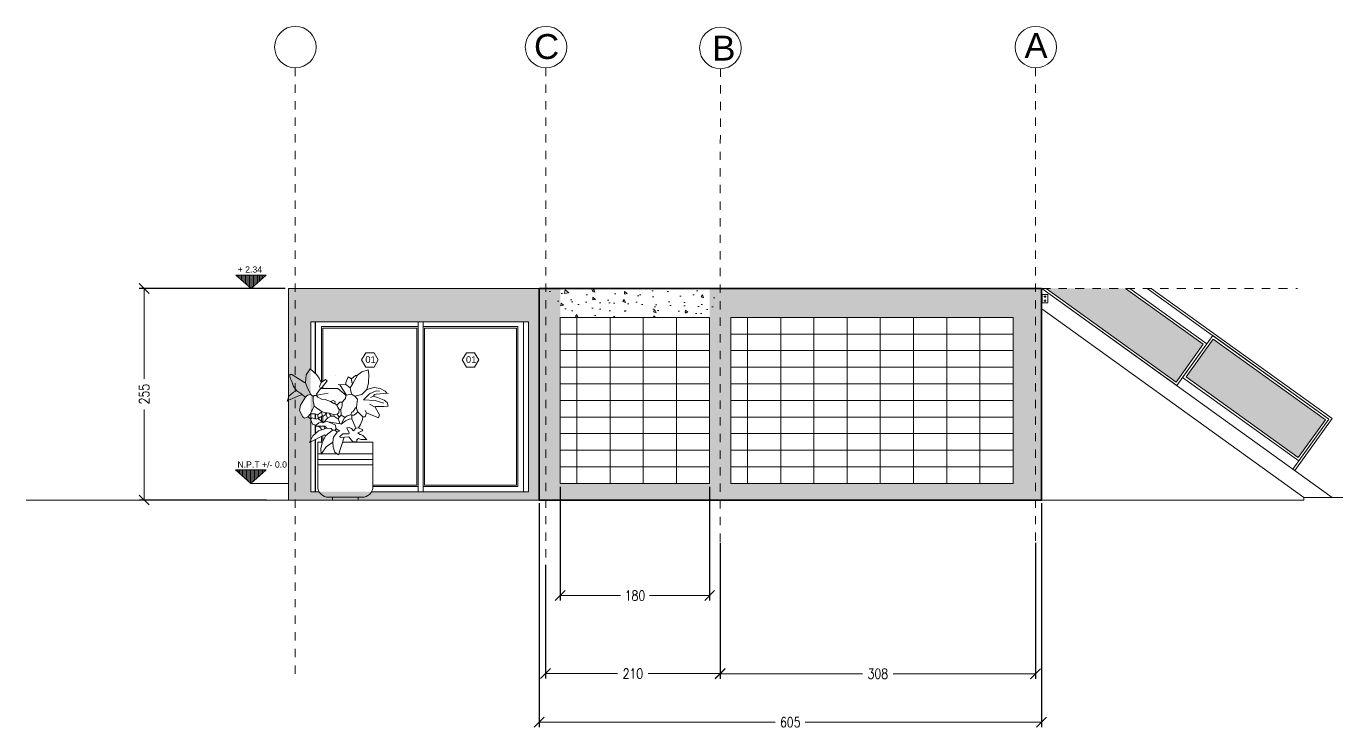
# Model space of a CAD drawing. Header units: inches. Extents: x 15 to 6535, y 214 to 4594.
# Drawn here: x 139.37 to 155.22, y 235.33 to 243.81 of the extents above; entities that cross this region are included whole.
import ezdxf

# ---------------------------------------------------------------- set-up
doc = ezdxf.new("R2010")
doc.units = ezdxf.units.IN
doc.header["$MEASUREMENT"] = 0
for name, pattern in [('ACAD_ISO10W100', [18, 12, -3, 0, -3]), ('CENTER', [2, 1.25, -0.25, 0.25, -0.25]), ('HIDDEN', [0.375, 0.25, -0.125])]:
    doc.linetypes.add(name, pattern=pattern)
for name, color, linetype, lineweight in [('$0$A-GLAZ-FULL', 4, 'Continuous', 18), ('$1$A-GLAZ-FULL', 4, 'Continuous', 25), ('A-ANNO-SYMB', 3, 'Continuous', 18), ('A-ANNO-TEXT', 3, 'Continuous', 18), ('A-ELEV-MBE1', 7, 'Continuous', 13), ('A-ELEV-PATT', 8, 'Continuous', 13), ('A-FURN', 8, 'Continuous', 18), ('A-SECT-PATT', 8, 'Continuous', 18), ('A-WALL-FULL', 7, 'Continuous', 35), ('linee di sezione', 3, 'Continuous', 13), ('PROIEZIONI', 145, 'Continuous', 13), ('SIMBOLI FINESTRE', 3, 'Continuous', 13), ('VEGETAZIONE', 94, 'Continuous', 13)]:
    doc.layers.add(name, color=color, linetype=linetype, lineweight=lineweight)
doc.styles.add('ARIAL', font='Arial.ttf')
doc.styles.add('E-ARIAL', font='Arial.ttf')
doc.styles.add('E-ROMANS', font='romans.shx', dxfattribs={"width": 0.8})
doc.dimstyles.new('E-0100_TICK_12', dxfattribs={"dimscale": 0.001, "dimtxt": 120, "dimasz": 120, "dimexe": 60, "dimexo": 40, "dimgap": 60, "dimtad": 0, "dimzin": 0, "dimdsep": 46, "dimtxsty": 'E-ROMANS', "dimblk": 'OBLIQUE', "dimcen": 60, "dimclrd": 256, "dimclre": 256, "dimclrt": 256, "dimadec": 0, "dimazin": 0, "dimtfac": 1, "dimtmove": 1, "dimatfit": 3, "dimldrblk": 'OPEN90', "dimfxl": 1, "dimtfill": 1, "dimtolj": 1, "dimtzin": 0, "dimlwd": -1, "dimarcsym": 0})

# ---------------------------------------------------------------- blocks, each defined once
blk = doc.blocks.new('_Oblique')
at = {"color": 0, "linetype": 'ByBlock', "lineweight": -2}
blk.add_line((-0.5, -0.5), (0.5, 0.5), dxfattribs=at)
blk = doc.blocks.new('*D66')
at = {"layer": 'linee di sezione', "lineweight": -2, "transparency": 16777216}
for p, q in [((145.798, 238.259), (145.798, 236.887)), ((147.598, 238.259), (147.598, 236.887))]:
    blk.add_line(p, q, dxfattribs=at)
at = {"layer": 'linee di sezione', "transparency": 16777216}
for p, q in [((145.798, 236.947), (146.522, 236.947)), ((147.598, 236.947), (146.875, 236.947))]:
    blk.add_line(p, q, dxfattribs=at)
at = {"layer": 'linee di sezione', "transparency": 16777216, "xscale": 0.12, "yscale": 0.12, "zscale": 0.12, "rotation": 180}
blk.add_blockref('_Oblique', (145.798, 236.947), dxfattribs=at)
at = {"layer": 'linee di sezione', "transparency": 16777216, "xscale": 0.12, "yscale": 0.12, "zscale": 0.12}
blk.add_blockref('_Oblique', (147.598, 236.947), dxfattribs=at)
at = {"layer": 'linee di sezione', "lineweight": 13, "transparency": 16777216, "insert": (146.698, 236.947), "char_height": 0.12, "attachment_point": 5, "style": 'E-ROMANS', "bg_fill": 3, "box_fill_scale": 1.25, "bg_fill_color": 256, "bg_fill_true_color": 13158600, "bg_fill_transparency": 0}
blk.add_mtext('\\A1;180', dxfattribs=at)
blk = doc.blocks.new('_Open90')
at = {"color": 0, "linetype": 'ByBlock', "lineweight": -2}
for p, q in [((0, 0), (-1, 0)), ((-0.5, 0.5), (0, 0)), ((0, 0), (-0.5, -0.5))]:
    blk.add_line(p, q, dxfattribs=at)
blk = doc.blocks.new('*D69')
at = {"layer": 'linee di sezione', "lineweight": -2, "transparency": 16777216}
for p, q in [((145.544, 238.059), (145.544, 235.362)), ((151.594, 238.059), (151.594, 235.362))]:
    blk.add_line(p, q, dxfattribs=at)
at = {"layer": 'linee di sezione', "transparency": 16777216}
for p, q in [((145.544, 235.422), (148.388, 235.422)), ((151.594, 235.422), (148.75, 235.422))]:
    blk.add_line(p, q, dxfattribs=at)
at = {"layer": 'linee di sezione', "transparency": 16777216, "xscale": 0.12, "yscale": 0.12, "zscale": 0.12, "rotation": 180}
blk.add_blockref('_Oblique', (145.544, 235.422), dxfattribs=at)
at = {"layer": 'linee di sezione', "transparency": 16777216, "xscale": 0.12, "yscale": 0.12, "zscale": 0.12}
blk.add_blockref('_Oblique', (151.594, 235.422), dxfattribs=at)
at = {"layer": 'linee di sezione', "lineweight": 13, "transparency": 16777216, "insert": (148.569, 235.422), "char_height": 0.12, "attachment_point": 5, "style": 'E-ROMANS', "bg_fill": 3, "box_fill_scale": 1.25, "bg_fill_color": 256, "bg_fill_true_color": 13158600, "bg_fill_transparency": 0}
blk.add_mtext('\\A1;605', dxfattribs=at)
blk = doc.blocks.new('*D70')
at = {"layer": 'linee di sezione', "lineweight": -2, "transparency": 16777216}
for p, q in [((147.723, 237.584), (147.723, 235.947)), ((145.622, 237.319), (145.622, 235.947))]:
    blk.add_line(p, q, dxfattribs=at)
at = {"layer": 'linee di sezione', "transparency": 16777216}
for p, q in [((145.622, 236.007), (146.489, 236.007)), ((147.723, 236.007), (146.856, 236.007))]:
    blk.add_line(p, q, dxfattribs=at)
at = {"layer": 'linee di sezione', "transparency": 16777216, "xscale": 0.12, "yscale": 0.12, "zscale": 0.12, "rotation": 180}
blk.add_blockref('_Oblique', (145.622, 236.007), dxfattribs=at)
at = {"layer": 'linee di sezione', "transparency": 16777216, "xscale": 0.12, "yscale": 0.12, "zscale": 0.12}
blk.add_blockref('_Oblique', (147.723, 236.007), dxfattribs=at)
at = {"layer": 'linee di sezione', "lineweight": 13, "transparency": 16777216, "insert": (146.673, 236.007), "char_height": 0.12, "attachment_point": 5, "style": 'E-ROMANS', "bg_fill": 3, "box_fill_scale": 1.25, "bg_fill_color": 256, "bg_fill_true_color": 13158600, "bg_fill_transparency": 0}
blk.add_mtext('\\A1;210', dxfattribs=at)
blk = doc.blocks.new('*D72')
at = {"layer": 'linee di sezione', "lineweight": -2, "transparency": 16777216}
for p, q in [((151.523, 237.583), (151.523, 235.946)), ((147.724, 237.318), (147.724, 235.946))]:
    blk.add_line(p, q, dxfattribs=at)
at = {"layer": 'linee di sezione', "transparency": 16777216}
for p, q in [((147.724, 236.006), (149.44, 236.006)), ((151.523, 236.006), (149.807, 236.006))]:
    blk.add_line(p, q, dxfattribs=at)
at = {"layer": 'linee di sezione', "transparency": 16777216, "xscale": 0.12, "yscale": 0.12, "zscale": 0.12, "rotation": 180}
blk.add_blockref('_Oblique', (147.724, 236.006), dxfattribs=at)
at = {"layer": 'linee di sezione', "transparency": 16777216, "xscale": 0.12, "yscale": 0.12, "zscale": 0.12}
blk.add_blockref('_Oblique', (151.523, 236.006), dxfattribs=at)
at = {"layer": 'linee di sezione', "lineweight": 13, "transparency": 16777216, "insert": (149.624, 236.006), "char_height": 0.12, "attachment_point": 5, "style": 'E-ROMANS', "bg_fill": 3, "box_fill_scale": 1.25, "bg_fill_color": 256, "bg_fill_true_color": 13158600, "bg_fill_transparency": 0}
blk.add_mtext('\\A1;308', dxfattribs=at)
blk = doc.blocks.new('*D83')
at = {"layer": 'linee di sezione', "lineweight": -2, "transparency": 16777216}
for p, q in [((142.484, 240.649), (140.726, 240.649)), ((142.26, 238.099), (140.726, 238.099))]:
    blk.add_line(p, q, dxfattribs=at)
at = {"layer": 'linee di sezione', "transparency": 16777216}
for p, q in [((140.786, 240.649), (140.786, 239.557)), ((140.786, 238.099), (140.786, 239.191))]:
    blk.add_line(p, q, dxfattribs=at)
at = {"layer": 'linee di sezione', "transparency": 16777216, "xscale": 0.12, "yscale": 0.12, "zscale": 0.12}
for p, rotation in [((140.786, 240.649), 90), ((140.786, 238.099), 270)]:
    blk.add_blockref('_Oblique', p, dxfattribs=dict(at, rotation=rotation))
at = {"layer": 'linee di sezione', "lineweight": 13, "transparency": 16777216, "insert": (140.786, 239.374), "char_height": 0.12, "attachment_point": 5, "rotation": 90, "style": 'E-ROMANS', "bg_fill": 3, "box_fill_scale": 1.25, "bg_fill_color": 256, "bg_fill_true_color": 13158600, "bg_fill_transparency": 0}
blk.add_mtext('\\A1;255', dxfattribs=at)

msp = doc.modelspace()

# ---------------------------------------------------------------- hatches: boundary and pattern name
at = {"layer": 'A-ELEV-PATT'}
h = msp.add_hatch(dxfattribs=at)
h.set_pattern_fill('AR-CONC', color=256, scale=0.002, angle=360, style=0)
h.set_pattern_definition([(50, (127.18785, 186.328), (0.3643693, -0.0318782), [0.0381, -0.4191]), (355, (127.18785, 186.328), (-0.0704857, 0.3821133), [0.03048, -0.33528]), (100.451, (127.21822, 186.32535), (0.293885, 0.3502334), [0.03238, -0.35618]), (46.1842, (127.18785, 186.4296), (0.542158, -0.0840847), [0.05715, -0.62865]), (96.6356, (127.23303, 186.4226), (0.4748085, 0.494851), [0.04857, -0.53427]), (351.184, (127.18785, 186.4296), (0.474809, 0.49485), [0.04572, -0.50292]), (21, (127.23865, 186.4042), (0.3032298, -0.204531), [0.0381, -0.4191]), (326, (127.23865, 186.4042), (0.123604, 0.368376), [0.03048, -0.33528]), (71.4514, (127.26392, 186.38716), (0.426833, 0.1638457), [0.03238, -0.35618]), (37.5, (127.18785, 186.32801), (0.0061772, 0.16911008), [0, -0.331216, 0, -0.34036, 0, -0.33655]), (7.5, (127.18785, 186.32801), (0.1336393, 0.20036115), [0, -0.194056, 0, -0.323596, 0, -0.12827]), (327.5, (127.07457, 186.32801), (0.2711812, -0.0114575), [0, -0.127, 0, -0.39624, 0, -0.52578]), (317.5, (127.02377, 186.328), (0.2962584, 0.050853), [0, -0.1651, 0, -0.263144, 0, -0.37338])])
h.paths.add_polyline_path([(145.415, 238.199), (142.792, 238.199), (142.792, 240.246), (145.415, 240.246)], flags=16)
h.paths.add_polyline_path([(147.854, 238.299), (147.854, 240.299), (151.254, 240.299), (151.254, 238.299)], flags=16)
h.paths.add_polyline_path([(142.814, 239.188), (142.801, 239.169), (142.789, 239.139), (142.759, 239.103), (142.716, 239.084), (142.698, 239.103), (142.656, 239.176), (142.668, 239.242), (142.729, 239.34), (142.754, 239.362), (142.795, 239.37), (142.82, 239.346), (142.82, 239.285), (142.832, 239.242), (142.832, 239.23)], flags=16)
h.paths.add_polyline_path([(147.598, 240.649), (147.598, 238.299), (145.798, 238.299), (145.798, 240.649), (148.573, 240.649), (142.524, 240.649), (142.524, 239.169), (142.524, 238.099), (151.594, 238.099), (151.594, 240.649), (150.873, 240.649)])
h = msp.add_hatch(dxfattribs=at)
h.set_pattern_fill('AR-CONC', color=256, scale=0.002, angle=270, style=0)
h.set_pattern_definition([(320, (93.81335, 264.93536), (-0.0318782, -0.3643693), [0.0381, -0.4191]), (265, (93.81335, 264.93536), (0.3821133, 0.0704857), [0.03048, -0.33528]), (10.451, (93.8107, 264.905), (0.3502334, -0.293885), [0.03238, -0.35618]), (316.1842, (93.91495, 264.93536), (-0.0840847, -0.542158), [0.05715, -0.62865]), (6.6356, (93.90794, 264.8902), (0.494851, -0.4748085), [0.04857, -0.53427]), (261.184, (93.91495, 264.93536), (0.49485, -0.474809), [0.04572, -0.50292]), (291, (93.88955, 264.88456), (-0.204531, -0.3032298), [0.0381, -0.4191]), (236, (93.88955, 264.88456), (0.368376, -0.123604), [0.03048, -0.33528]), (341.4514, (93.8725, 264.8593), (0.1638457, -0.426833), [0.03238, -0.35618]), (307.5, (93.81335, 264.93536), (0.16911008, -0.0061772), [0, -0.331216, 0, -0.34036, 0, -0.33655]), (277.5, (93.81335, 264.93536), (0.20036115, -0.1336393), [0, -0.194056, 0, -0.323596, 0, -0.12827]), (237.5, (93.81335, 265.04865), (-0.0114575, -0.2711812), [0, -0.127, 0, -0.39624, 0, -0.52578]), (227.5, (93.81335, 265.09945), (0.050853, -0.2962584), [0, -0.1651, 0, -0.263144, 0, -0.37338])])
h.paths.add_polyline_path([(145.623, 240.649), (145.798, 240.299), (147.598, 240.299), (147.723, 240.616), (147.723, 240.649)])
at = {"layer": 'A-FURN'}
h = msp.add_hatch(dxfattribs=at)
h.set_pattern_fill('DOTS', color=256, scale=0.4, angle=362.9169, style=0)
h.set_pattern_definition([(2.916943, (82.24822, 259.872055), (0.011211598, 0.025603712), [0, -0.025])])
h.paths.add_polyline_path([(153.337, 239.583), (154.687, 238.611), (155.015, 239.066), (153.664, 240.038)])
h.paths.add_polyline_path([(151.65, 240.649), (152.608, 240.649), (153.545, 239.975), (153.218, 239.52)])
at = {"layer": 'A-SECT-PATT'}
h = msp.add_hatch(dxfattribs=at)
h.set_pattern_fill('ANSI31', color=256, scale=0.005, angle=225, style=0)
h.set_pattern_definition([(270, (297.247894, 108.982838), (0.015875, -3e-17), [])])
h.paths.add_polyline_path([(141.889, 240.81), (142.073, 240.648), (142.257, 240.81)])
h = msp.add_hatch(dxfattribs=at)
h.set_pattern_fill('ANSI31', color=256, scale=0.005, angle=225, style=0)
h.set_pattern_definition([(270, (297.245055, 106.633507), (0.015875, -3e-17), [])])
h.paths.add_polyline_path([(141.886, 238.461), (142.07, 238.299), (142.254, 238.461)])

# ---------------------------------------------------------------- linework, layer by layer
at = {"layer": '$0$A-GLAZ-FULL', "color": 0}
for p, q in [((142.922, 240.188), (142.922, 239.519)), ((144.072, 240.168), (142.939, 240.168)), ((142.939, 240.168), (142.939, 239.53)), ((144.072, 238.277), (144.072, 240.168)), ((145.271, 240.168), (144.163, 240.168)), ((144.163, 238.277), (144.163, 240.168)), ((145.271, 240.168), (145.271, 238.277)), ((145.271, 238.277), (145.271, 240.168)), ((145.287, 238.26), (145.287, 240.188)), ((142.939, 239.47), (142.939, 239.443)), ((142.922, 239.168), (142.922, 239.157)), ((142.922, 239.107), (142.922, 239.047)), ((142.939, 239.111), (142.939, 239.032)), ((142.922, 238.952), (142.922, 238.944)), ((142.922, 238.868), (142.922, 238.796)), ((142.939, 238.876), (142.939, 238.809)), ((143.541, 238.263), (144.088, 238.26)), ((144.147, 238.26), (145.287, 238.26))]:
    msp.add_line(p, q, dxfattribs=at)
at = {"layer": '$0$A-GLAZ-FULL', "color": 0, "linetype": 'HIDDEN', "ltscale": 100}
for p, q in [((144.088, 240.188), (142.922, 240.188)), ((145.287, 240.188), (144.147, 240.188)), ((144.072, 238.277), (143.541, 238.277)), ((145.271, 238.277), (144.163, 238.277))]:
    msp.add_line(p, q, dxfattribs=at)
at = {"layer": '$1$A-GLAZ-FULL', "color": 7}
for p, q in [((142.851, 239.619), (142.851, 240.246)), ((142.851, 239.074), (142.851, 239.136)), ((142.851, 238.998), (142.851, 239)), ((142.851, 238.902), (142.851, 238.99)), ((142.851, 238.199), (142.851, 238.831))]:
    msp.add_line(p, q, dxfattribs=at)
at = {"layer": 'A-ANNO-SYMB', "ltscale": 0.003}
msp.add_line((147.598, 237.999), (147.598, 237.774), dxfattribs=at)
at = {"layer": 'A-ANNO-SYMB', "linetype": 'CENTER', "ltscale": 0.04}
for points in [[(142.603, 243.306), (142.603, 235.947)], [(145.623, 243.306), (145.623, 235.947)], [(147.727, 243.296), (147.723, 235.947)], [(151.523, 243.306), (151.523, 235.947)]]:
    msp.add_lwpolyline(points, dxfattribs=at)
at = {"layer": 'A-ANNO-SYMB'}
for points in [[(142.073, 240.648), (141.889, 240.81), (142.257, 240.81)], [(142.07, 238.299), (141.886, 238.461), (142.254, 238.461)]]:
    msp.add_lwpolyline(points, close=True, dxfattribs=at)
msp.add_lwpolyline([(142.524, 238.299), (142.524, 238.299), (142.07, 238.299), (142.07, 238.299)], dxfattribs=at)
for centre in [(142.607, 243.556), (145.627, 243.556), (147.727, 243.546), (151.527, 243.556)]:
    msp.add_circle(centre, 0.25, dxfattribs=at)
at = {"layer": 'A-ELEV-MBE1', "color": 7}
for p, q in [((144.088, 240.246), (142.792, 240.246)), ((142.792, 240.246), (142.792, 239.673)), ((144.088, 238.199), (144.088, 240.246)), ((144.147, 238.199), (144.147, 240.246)), ((145.415, 240.246), (144.147, 240.246)), ((145.357, 238.199), (145.357, 240.246)), ((145.415, 240.246), (145.415, 238.199)), ((142.792, 239.139), (142.792, 239.08)), ((142.792, 239.071), (142.792, 238.199))]:
    msp.add_line(p, q, dxfattribs=at)
at = {"layer": 'A-ELEV-MBE1'}
for p, q in [((144.088, 240.246), (144.147, 240.246)), ((149.254, 240.299), (148.454, 240.299, 0)), ((142.524, 239.301), (142.524, 238.099)), ((147.849, 238.299), (151.254, 238.299)), ((142.524, 238.099), (139.366, 238.099)), ((154.756, 238.099), (151.594, 238.099)), ((154.756, 238.129), (155.224, 238.129)), ((154.756, 238.129), (154.756, 238.099))]:
    msp.add_line(p, q, dxfattribs=at)
at = {"layer": 'A-ELEV-MBE1', "color": 7, "true_color": 0xffffff}
for p, q in [((149.254, 240.299), (149.254, 239.17)), ((142.792, 238.199), (142.894, 238.199)), ((143.525, 238.199), (145.415, 238.199))]:
    msp.add_line(p, q, dxfattribs=at)
at = {"layer": 'A-ELEV-MBE1'}
for points in [[(145.798, 240.299), (145.998, 240.299), (145.998, 240.099), (145.798, 240.099)], [(145.998, 240.299), (146.398, 240.299), (146.398, 240.099), (145.998, 240.099)], [(146.398, 240.299), (146.798, 240.299), (146.798, 240.099), (146.398, 240.099)], [(146.798, 240.299), (147.198, 240.299), (147.198, 240.099), (146.798, 240.099)], [(147.198, 240.299), (147.598, 240.299), (147.598, 240.099), (147.198, 240.099)], [(147.854, 240.299), (148.054, 240.299), (148.054, 240.099), (147.854, 240.099)], [(148.054, 240.299), (148.454, 240.299), (148.454, 240.099), (148.054, 240.099)], [(148.454, 240.299), (148.854, 240.299), (148.854, 240.099), (148.454, 240.099)], [(148.854, 240.299), (149.254, 240.299), (149.254, 240.099), (148.854, 240.099)], [(149.254, 240.299), (149.654, 240.299), (149.654, 240.099), (149.254, 240.099)], [(149.654, 240.299), (150.054, 240.299), (150.054, 240.099), (149.654, 240.099)], [(150.054, 240.299), (150.454, 240.299), (150.454, 240.099), (150.054, 240.099)], [(150.454, 240.299), (150.854, 240.299), (150.854, 240.099), (150.454, 240.099)], [(150.854, 240.299), (151.254, 240.299), (151.254, 240.099), (150.854, 240.099)], [(145.798, 240.099), (145.998, 240.099), (145.998, 239.899), (145.798, 239.899)], [(145.998, 240.099), (146.398, 240.099), (146.398, 239.899), (145.998, 239.899)], [(146.398, 240.099), (146.798, 240.099), (146.798, 239.899), (146.398, 239.899)], [(146.798, 240.099), (147.198, 240.099), (147.198, 239.899), (146.798, 239.899)], [(147.198, 240.099), (147.598, 240.099), (147.598, 239.899), (147.198, 239.899)], [(147.854, 240.099), (148.054, 240.099), (148.054, 239.899), (147.854, 239.899)], [(148.054, 240.099), (148.454, 240.099), (148.454, 239.899), (148.054, 239.899)], [(148.454, 240.099), (148.854, 240.099), (148.854, 239.899), (148.454, 239.899)], [(148.854, 240.099), (149.254, 240.099), (149.254, 239.899), (148.854, 239.899)], [(149.254, 240.099), (149.654, 240.099), (149.654, 239.899), (149.254, 239.899)], [(149.654, 240.099), (150.054, 240.099), (150.054, 239.899), (149.654, 239.899)], [(150.054, 240.099), (150.454, 240.099), (150.454, 239.899), (150.054, 239.899)], [(150.454, 240.099), (150.854, 240.099), (150.854, 239.899), (150.454, 239.899)], [(150.854, 240.099), (151.254, 240.099), (151.254, 239.899), (150.854, 239.899)], [(145.798, 239.899), (145.998, 239.899), (145.998, 239.699), (145.798, 239.699)], [(145.998, 239.899), (146.398, 239.899), (146.398, 239.699), (145.998, 239.699)], [(146.398, 239.899), (146.798, 239.899), (146.798, 239.699), (146.398, 239.699)], [(146.798, 239.899), (147.198, 239.899), (147.198, 239.699), (146.798, 239.699)], [(147.198, 239.899), (147.598, 239.899), (147.598, 239.699), (147.198, 239.699)], [(147.854, 239.899), (148.054, 239.899), (148.054, 239.699), (147.854, 239.699)], [(148.054, 239.899), (148.454, 239.899), (148.454, 239.699), (148.054, 239.699)], [(148.454, 239.899), (148.854, 239.899), (148.854, 239.699), (148.454, 239.699)], [(148.854, 239.899), (149.254, 239.899), (149.254, 239.699), (148.854, 239.699)], [(149.254, 239.899), (149.654, 239.899), (149.654, 239.699), (149.254, 239.699)], [(149.654, 239.899), (150.054, 239.899), (150.054, 239.699), (149.654, 239.699)], [(150.054, 239.899), (150.454, 239.899), (150.454, 239.699), (150.054, 239.699)], [(150.454, 239.899), (150.854, 239.899), (150.854, 239.699), (150.454, 239.699)], [(150.854, 239.899), (151.254, 239.899), (151.254, 239.699), (150.854, 239.699)], [(145.798, 239.699), (145.998, 239.699), (145.998, 239.499), (145.798, 239.499)], [(145.998, 239.699), (146.398, 239.699), (146.398, 239.499), (145.998, 239.499)], [(146.398, 239.699), (146.798, 239.699), (146.798, 239.499), (146.398, 239.499)], [(146.798, 239.699), (147.198, 239.699), (147.198, 239.499), (146.798, 239.499)], [(147.198, 239.699), (147.598, 239.699), (147.598, 239.499), (147.198, 239.499)], [(147.854, 239.699), (148.054, 239.699), (148.054, 239.499), (147.854, 239.499)], [(148.054, 239.699), (148.454, 239.699), (148.454, 239.499), (148.054, 239.499)], [(148.454, 239.699), (148.854, 239.699), (148.854, 239.499), (148.454, 239.499)], [(148.854, 239.699), (149.254, 239.699), (149.254, 239.499), (148.854, 239.499)], [(149.254, 239.699), (149.654, 239.699), (149.654, 239.499), (149.254, 239.499)], [(149.654, 239.699), (150.054, 239.699), (150.054, 239.499), (149.654, 239.499)], [(150.054, 239.699), (150.454, 239.699), (150.454, 239.499), (150.054, 239.499)], [(150.454, 239.699), (150.854, 239.699), (150.854, 239.499), (150.454, 239.499)], [(150.854, 239.699), (151.254, 239.699), (151.254, 239.499), (150.854, 239.499)], [(145.798, 239.499), (145.998, 239.499), (145.998, 239.299), (145.798, 239.299)], [(145.998, 239.499), (146.398, 239.499), (146.398, 239.299), (145.998, 239.299)], [(146.398, 239.499), (146.798, 239.499), (146.798, 239.299), (146.398, 239.299)], [(146.798, 239.499), (147.198, 239.499), (147.198, 239.299), (146.798, 239.299)], [(147.198, 239.499), (147.598, 239.499), (147.598, 239.299), (147.198, 239.299)], [(147.854, 239.499), (148.054, 239.499), (148.054, 239.299), (147.854, 239.299)], [(148.054, 239.499), (148.454, 239.499), (148.454, 239.299), (148.054, 239.299)], [(148.454, 239.499), (148.854, 239.499), (148.854, 239.299), (148.454, 239.299)], [(148.854, 239.499), (149.254, 239.499), (149.254, 239.299), (148.854, 239.299)], [(149.254, 239.499), (149.654, 239.499), (149.654, 239.299), (149.254, 239.299)], [(149.654, 239.499), (150.054, 239.499), (150.054, 239.299), (149.654, 239.299)], [(150.054, 239.499), (150.454, 239.499), (150.454, 239.299), (150.054, 239.299)], [(150.454, 239.499), (150.854, 239.499), (150.854, 239.299), (150.454, 239.299)], [(150.854, 239.499), (151.254, 239.499), (151.254, 239.299), (150.854, 239.299)], [(145.798, 239.299), (145.998, 239.299), (145.998, 239.099), (145.798, 239.099)], [(145.998, 239.299), (146.398, 239.299), (146.398, 239.099), (145.998, 239.099)], [(146.398, 239.299), (146.798, 239.299), (146.798, 239.099), (146.398, 239.099)], [(146.798, 239.299), (147.198, 239.299), (147.198, 239.099), (146.798, 239.099)], [(147.198, 239.299), (147.598, 239.299), (147.598, 239.099), (147.198, 239.099)], [(147.854, 239.299), (148.054, 239.299), (148.054, 239.099), (147.854, 239.099)], [(148.054, 239.299), (148.454, 239.299), (148.454, 239.099), (148.054, 239.099)], [(148.454, 239.299), (148.854, 239.299), (148.854, 239.099), (148.454, 239.099)], [(148.854, 239.299), (149.254, 239.299), (149.254, 239.099), (148.854, 239.099)], [(149.254, 239.299), (149.654, 239.299), (149.654, 239.099), (149.254, 239.099)], [(149.654, 239.299), (150.054, 239.299), (150.054, 239.099), (149.654, 239.099)], [(150.054, 239.299), (150.454, 239.299), (150.454, 239.099), (150.054, 239.099)], [(150.454, 239.299), (150.854, 239.299), (150.854, 239.099), (150.454, 239.099)], [(150.854, 239.299), (151.254, 239.299), (151.254, 239.099), (150.854, 239.099)], [(145.798, 239.099), (145.998, 239.099), (145.998, 238.899), (145.798, 238.899)], [(145.998, 239.099), (146.398, 239.099), (146.398, 238.899), (145.998, 238.899)], [(146.398, 239.099), (146.798, 239.099), (146.798, 238.899), (146.398, 238.899)], [(146.798, 239.099), (147.198, 239.099), (147.198, 238.899), (146.798, 238.899)], [(147.198, 239.099), (147.598, 239.099), (147.598, 238.899), (147.198, 238.899)], [(147.854, 239.099), (148.054, 239.099), (148.054, 238.899), (147.854, 238.899)], [(148.054, 239.099), (148.454, 239.099), (148.454, 238.899), (148.054, 238.899)], [(148.454, 239.099), (148.854, 239.099), (148.854, 238.899), (148.454, 238.899)], [(148.854, 239.099), (149.254, 239.099), (149.254, 238.899), (148.854, 238.899)], [(149.254, 239.099), (149.654, 239.099), (149.654, 238.899), (149.254, 238.899)], [(149.654, 239.099), (150.054, 239.099), (150.054, 238.899), (149.654, 238.899)], [(150.054, 239.099), (150.454, 239.099), (150.454, 238.899), (150.054, 238.899)], [(150.454, 239.099), (150.854, 239.099), (150.854, 238.899), (150.454, 238.899)], [(150.854, 239.099), (151.254, 239.099), (151.254, 238.899), (150.854, 238.899)], [(145.798, 238.899), (145.998, 238.899), (145.998, 238.699), (145.798, 238.699)], [(145.998, 238.899), (146.398, 238.899), (146.398, 238.699), (145.998, 238.699)], [(146.398, 238.899), (146.798, 238.899), (146.798, 238.699), (146.398, 238.699)], [(146.798, 238.899), (147.198, 238.899), (147.198, 238.699), (146.798, 238.699)], [(147.198, 238.899), (147.598, 238.899), (147.598, 238.699), (147.198, 238.699)], [(147.854, 238.899), (148.054, 238.899), (148.054, 238.699), (147.854, 238.699)], [(148.054, 238.899), (148.454, 238.899), (148.454, 238.699), (148.054, 238.699)], [(148.454, 238.899), (148.854, 238.899), (148.854, 238.699), (148.454, 238.699)], [(148.854, 238.899), (149.254, 238.899), (149.254, 238.699), (148.854, 238.699)], [(149.254, 238.899), (149.654, 238.899), (149.654, 238.699), (149.254, 238.699)], [(149.654, 238.899), (150.054, 238.899), (150.054, 238.699), (149.654, 238.699)], [(150.054, 238.899), (150.454, 238.899), (150.454, 238.699), (150.054, 238.699)], [(150.454, 238.899), (150.854, 238.899), (150.854, 238.699), (150.454, 238.699)], [(150.854, 238.899), (151.254, 238.899), (151.254, 238.699), (150.854, 238.699)], [(145.798, 238.699), (145.998, 238.699), (145.998, 238.499), (145.798, 238.499)], [(145.998, 238.699), (146.398, 238.699), (146.398, 238.499), (145.998, 238.499)], [(146.398, 238.699), (146.798, 238.699), (146.798, 238.499), (146.398, 238.499)], [(146.798, 238.699), (147.198, 238.699), (147.198, 238.499), (146.798, 238.499)], [(147.198, 238.699), (147.598, 238.699), (147.598, 238.499), (147.198, 238.499)], [(147.854, 238.699), (148.054, 238.699), (148.054, 238.499), (147.854, 238.499)], [(148.054, 238.699), (148.454, 238.699), (148.454, 238.499), (148.054, 238.499)], [(148.454, 238.699), (148.854, 238.699), (148.854, 238.499), (148.454, 238.499)], [(148.854, 238.699), (149.254, 238.699), (149.254, 238.499), (148.854, 238.499)], [(149.254, 238.699), (149.654, 238.699), (149.654, 238.499), (149.254, 238.499)], [(149.654, 238.699), (150.054, 238.699), (150.054, 238.499), (149.654, 238.499)], [(150.054, 238.699), (150.454, 238.699), (150.454, 238.499), (150.054, 238.499)], [(150.454, 238.699), (150.854, 238.699), (150.854, 238.499), (150.454, 238.499)], [(150.854, 238.699), (151.254, 238.699), (151.254, 238.499), (150.854, 238.499)], [(145.798, 238.499), (145.998, 238.499), (145.998, 238.299), (145.798, 238.299)], [(145.998, 238.499), (146.398, 238.499), (146.398, 238.299), (145.998, 238.299)], [(146.398, 238.499), (146.798, 238.499), (146.798, 238.299), (146.398, 238.299)], [(146.798, 238.499), (147.198, 238.499), (147.198, 238.299), (146.798, 238.299)], [(147.198, 238.499), (147.598, 238.499), (147.598, 238.299), (147.198, 238.299)], [(147.854, 238.499), (148.054, 238.499), (148.054, 238.299), (147.854, 238.299)], [(148.054, 238.499), (148.454, 238.499), (148.454, 238.299), (148.054, 238.299)], [(148.454, 238.499), (148.854, 238.499), (148.854, 238.299), (148.454, 238.299)], [(148.854, 238.499), (149.254, 238.499), (149.254, 238.299), (148.854, 238.299)], [(149.254, 238.499), (149.654, 238.499), (149.654, 238.299), (149.254, 238.299)], [(149.654, 238.499), (150.054, 238.499), (150.054, 238.299), (149.654, 238.299)], [(150.454, 238.499), (150.854, 238.499), (150.854, 238.299), (150.454, 238.299)], [(150.854, 238.499), (151.254, 238.499), (151.254, 238.299), (150.854, 238.299)]]:
    msp.add_lwpolyline(points, close=True, dxfattribs=at)
at = {"layer": 'A-FURN', "linetype": 'ACAD_ISO10W100', "ltscale": 0.009}
msp.add_line((151.594, 240.649), (154.681, 240.649), dxfattribs=at)
at = {"layer": 'A-FURN'}
for p, q in [((151.598, 240.649), (155.098, 238.129)), ((151.598, 240.402), (151.598, 240.649)), ((151.673, 240.575), (151.598, 240.575)), ((151.603, 240.575), (151.603, 240.475)), ((151.638, 240.535), (151.638, 240.565)), ((151.673, 240.575), (151.673, 240.475)), ((152.867, 240.649), (155.056, 239.073)), ((152.918, 240.649), (155.098, 239.08)), ((151.673, 240.475), (151.598, 240.475)), ((151.653, 240.55), (151.623, 240.55)), ((151.653, 240.5), (151.623, 240.5)), ((151.638, 240.515), (151.638, 240.485)), ((151.598, 240.402), (151.594, 240.402)), ((151.598, 240.402), (154.756, 238.129)), ((155.056, 239.073), (154.623, 238.471)), ((155.098, 239.08), (154.647, 238.453))]:
    msp.add_line(p, q, dxfattribs=at)
at = {"layer": 'A-FURN', "ltscale": 0.05}
msp.add_line((143.541, 238.796), (143.177, 238.796), dxfattribs=at)
at = {"layer": 'A-FURN', "color": 252}
for p, q in [((142.877, 238.655), (142.919, 238.655)), ((142.877, 238.589), (143.541, 238.589)), ((142.877, 238.524), (143.541, 238.524)), ((142.921, 238.655), (143.113, 238.655)), ((143.132, 238.655), (143.541, 238.655))]:
    msp.add_line(p, q, dxfattribs=at)
at = {"layer": 'A-FURN'}
for points in [[(152.66, 240.649), (153.587, 239.981), (153.225, 239.478), (151.598, 240.649)], [(152.608, 240.649), (153.545, 239.975), (153.218, 239.52), (151.65, 240.649)]]:
    msp.add_lwpolyline(points, dxfattribs=at)
for points in [[(152.829, 240.649), (152.829, 240.649)], [(154.694, 238.57), (153.295, 239.576), (153.658, 240.08), (155.056, 239.073)], [(154.687, 238.611), (153.337, 239.583), (153.664, 240.038), (155.015, 239.066)]]:
    msp.add_lwpolyline(points, close=True, dxfattribs=at)
at = {"layer": 'A-FURN', "ltscale": 0.05}
for points in [[(142.933, 238.796), (142.877, 238.796), (142.877, 238.263, 0.414214), (143.009, 238.132), (143.409, 238.132)], [(143.009, 238.132), (143.409, 238.132, 0.414214), (143.541, 238.263), (143.541, 238.796), (143.531, 238.796)]]:
    msp.add_lwpolyline(points, format="xyb", dxfattribs=at)
at = {"layer": 'A-FURN'}
for centre in [(151.638, 240.55), (151.638, 240.5)]:
    msp.add_circle(centre, 0.005, dxfattribs=at)
at = {"layer": 'A-SECT-PATT'}
msp.add_line((142.524, 240.649), (142.524, 238.099), dxfattribs=at)
for points in [[(142.524, 240.649), (145.544, 240.649), (145.544, 240.649)], [(142.524, 238.099), (145.548, 238.099), (145.548, 238.099)]]:
    msp.add_lwpolyline(points, dxfattribs=at)
at = {"layer": 'A-WALL-FULL', "extrusion": (-4.44089e-16, 5.03198e-31, -1)}
for p, q in [((151.594, 240.649), (145.544, 240.649)), ((151.594, 238.099), (145.544, 238.099))]:
    msp.add_line(p, q, dxfattribs=at)
at = {"layer": 'A-WALL-FULL'}
for p, q in [((145.544, 240.649), (145.544, 238.099)), ((151.594, 240.649), (151.594, 238.099))]:
    msp.add_line(p, q, dxfattribs=at)
at = {"layer": 'PROIEZIONI', "ltscale": 0.05}
msp.add_lwpolyline([(143.053, 238.099), (143.365, 238.099), (143.365, 238.132), (143.053, 238.132)], close=True, dxfattribs=at)
at = {"layer": 'SIMBOLI FINESTRE'}
for points in [[(143.605, 239.787), (143.555, 239.873), (143.455, 239.873), (143.405, 239.787), (143.455, 239.7), (143.555, 239.7)], [(144.817, 239.787), (144.767, 239.873), (144.667, 239.873), (144.617, 239.787), (144.667, 239.7), (144.767, 239.7)]]:
    msp.add_lwpolyline(points, close=True, dxfattribs=at)
at = {"layer": 'VEGETAZIONE'}
for p, q in [((142.686, 239.37), (142.729, 239.34)), ((142.868, 239.364), (143.002, 239.388)), ((142.917, 239.443), (142.923, 239.443)), ((143.12, 239.443), (142.923, 239.443)), ((143.215, 239.364), (143.12, 239.443)), ((143.203, 239.315), (143.172, 239.279)), ((143.209, 239.321), (143.203, 239.315)), ((143.215, 239.358), (143.209, 239.321)), ((143.215, 239.358), (143.215, 239.364)), ((143.269, 239.449), (143.282, 239.376)), ((142.923, 239.157), (142.874, 239.127)), ((143.105, 239.242), (143.118, 239.212)), ((143.118, 239.212), (143.136, 239.188)), ((143.136, 239.188), (143.154, 239.188)), ((143.172, 239.233), (143.154, 239.188)), ((143.154, 239.188), (143.16, 239.121)), ((143.172, 239.279), (143.172, 239.233)), ((143.567, 239.218), (143.5, 239.255)), ((142.952, 238.99), (142.958, 238.956)), ((143.197, 239.09), (143.16, 239.011)), ((143.136, 238.933), (143.096, 238.961))]:
    msp.add_line(p, q, dxfattribs=at)
for points in [[(142.51, 239.291), (142.51, 239.285), (142.53, 239.35), (142.583, 239.397), (142.625, 239.413), (142.583, 239.467), (142.564, 239.528), (142.547, 239.558), (142.542, 239.593), (142.54, 239.613), (142.564, 239.613), (142.716, 239.516), (142.729, 239.51), (142.759, 239.438), (142.795, 239.37), (142.754, 239.362), (142.729, 239.34), (142.668, 239.242), (142.656, 239.176), (142.698, 239.103), (142.716, 239.084), (142.759, 239.103)], [(142.729, 239.51), (142.737, 239.607), (142.784, 239.681), (142.86, 239.61), (142.893, 239.567), (142.917, 239.516)], [(143.3, 239.504), (143.354, 239.602), (143.407, 239.643), (143.485, 239.669), (143.493, 239.61), (143.488, 239.505), (143.47, 239.431), (143.409, 239.37), (143.324, 239.352), (143.282, 239.376), (143.225, 239.361), (143.142, 239.486)], [(143.124, 239.492), (143.142, 239.486), (143.215, 239.492), (143.215, 239.516), (143.245, 239.583), (143.282, 239.558), (143.33, 239.601), (143.355, 239.601)], [(143.282, 239.558), (143.288, 239.516), (143.3, 239.504), (143.269, 239.449), (143.215, 239.492)], [(143.47, 239.437), (143.47, 239.431), (143.555, 239.455), (143.63, 239.444), (143.689, 239.409), (143.707, 239.388)], [(142.625, 239.413), (142.686, 239.376), (142.686, 239.37), (142.546, 239.309), (142.514, 239.298)], [(142.911, 239.443), (142.862, 239.376), (142.868, 239.364), (142.862, 239.358), (142.832, 239.358), (142.82, 239.346), (142.795, 239.37)], [(142.82, 239.346), (142.82, 239.285), (142.832, 239.242), (142.832, 239.23)], [(142.862, 239.358), (142.879, 239.338), (142.921, 239.315), (142.966, 239.309), (143.032, 239.285)], [(143.081, 239.261), (143.069, 239.261), (143.032, 239.285), (143.063, 239.297), (143.087, 239.285), (143.081, 239.261), (143.105, 239.242), (143.142, 239.279), (143.172, 239.279)], [(143.324, 239.352), (143.355, 239.315), (143.342, 239.218), (143.342, 239.2), (143.361, 239.163), (143.33, 239.133), (143.312, 239.121), (143.288, 239.121), (143.276, 239.127), (143.288, 239.157)], [(143.672, 239.266), (143.568, 239.297), (143.427, 239.305), (143.5, 239.377), (143.581, 239.415), (143.62, 239.411)], [(143.446, 239.176), (143.464, 239.151), (143.61, 239.09), (143.622, 239.127), (143.567, 239.218), (143.573, 239.224), (143.671, 239.224), (143.725, 239.23), (143.713, 239.273), (143.677, 239.303), (143.598, 239.334), (143.549, 239.352)], [(143.513, 239.334), (143.549, 239.352), (143.561, 239.37), (143.579, 239.376), (143.707, 239.388), (143.725, 239.382)], [(142.935, 239.115), (142.887, 239.084), (142.856, 239.072), (142.808, 239.09), (142.789, 239.078), (142.759, 239.103), (142.789, 239.139)], [(142.996, 239.084), (142.941, 239.03), (142.887, 239.078), (142.887, 239.084), (142.88, 239.097), (142.874, 239.127), (142.844, 239.139), (142.789, 239.139), (142.801, 239.169), (142.814, 239.188), (142.832, 239.23), (142.929, 239.163)], [(142.966, 239.151), (142.99, 239.151), (143.014, 239.145), (143.039, 239.109), (143.069, 239.109)], [(143.039, 239.109), (142.996, 239.084), (142.978, 239.127), (142.978, 239.133), (142.99, 239.151)], [(143.136, 239.188), (143.13, 239.151), (143.111, 239.133), (143.075, 239.127), (143.014, 239.145)], [(143.342, 239.218), (143.324, 239.2), (143.324, 239.194), (143.3, 239.163), (143.288, 239.157), (143.288, 239.163)], [(143.464, 239.151), (143.446, 239.103), (143.421, 239.103), (143.361, 239.163)], [(142.853, 239), (142.814, 239.011), (142.789, 239.078)], [(142.841, 238.99), (142.964, 238.99), (142.988, 238.965), (142.884, 238.932), (142.817, 238.871)], [(142.934, 239.036), (142.888, 239.03), (142.841, 238.99)], [(142.928, 238.946), (142.9, 238.977), (142.881, 238.99)], [(143.148, 239.018), (143.026, 239.036), (143.016, 239.035)], [(143.111, 239.133), (143.136, 239.097), (143.124, 239.078), (143.105, 239.084), (143.069, 239.109), (143.075, 239.127)], [(143.124, 239.078), (143.148, 239.018), (143.16, 239.011), (143.209, 239.053), (143.254, 239.072), (143.288, 239.078)], [(143.136, 239.097), (143.16, 239.121), (143.197, 239.097), (143.197, 239.09), (143.233, 239.115), (143.276, 239.127)], [(143.47, 238.823), (143.464, 238.829), (143.449, 238.85), (143.421, 238.875), (143.397, 238.888), (143.385, 238.89), (143.361, 238.908), (143.389, 238.919), (143.41, 238.931), (143.421, 238.945), (143.367, 238.969), (143.336, 238.963), (143.288, 239.078), (143.288, 239.121)], [(143.367, 238.969), (143.39, 239.007), (143.417, 239.068), (143.421, 239.103)], [(142.818, 238.874), (142.777, 238.792), (142.958, 238.886), (142.97, 238.874)], [(143.055, 238.941), (142.97, 238.874), (142.928, 238.787), (142.915, 238.717), (142.919, 238.652), (142.977, 238.74), (143.057, 238.796)], [(143.141, 238.932), (143.11, 238.917), (143.085, 238.941), (143.055, 238.941), (143.037, 238.959), (142.988, 238.965)], [(143.109, 238.918), (143.067, 238.857), (143.057, 238.796), (143.062, 238.736), (143.084, 238.675), (143.128, 238.644), (143.196, 238.856)], [(143.336, 238.963), (143.306, 238.932), (143.284, 238.96), (143.256, 238.972), (143.227, 238.969), (143.257, 238.908), (143.251, 238.896), (143.178, 238.896), (143.142, 238.866), (143.148, 238.853)], [(143.148, 238.853), (143.251, 238.86), (143.3, 238.799), (143.348, 238.805), (143.348, 238.823), (143.367, 238.841), (143.4, 238.83), (143.436, 238.827), (143.464, 238.829)]]:
    msp.add_lwpolyline(points, dxfattribs=at)
for points in [[(142.972, 239.552), (142.99, 239.534), (142.917, 239.443), (142.911, 239.443), (142.899, 239.467), (142.917, 239.516)], [(142.935, 239.115), (142.941, 239.109), (142.978, 239.133), (142.966, 239.151), (142.929, 239.163), (142.923, 239.157), (142.929, 239.127)]]:
    msp.add_lwpolyline(points, close=True, dxfattribs=at)
msp.add_lwpolyline([(143.085, 238.941), (143.097, 238.959), (143.087, 239.005, 0.243445), (143.087, 239.005), (142.995, 239.044), (142.949, 239.038)], format="xyb", dxfattribs=at)
for centre, radius, start, end in [((143.086, 239.604), 0.000000239, 270.353, 310.156), ((143.12, 239.443), 0.00000076, 49.844, 89.647)]:
    msp.add_arc(centre, radius, start, end, dxfattribs=at)

# ---------------------------------------------------------------- texts
at = {"layer": 'A-ANNO-TEXT', "style": 'E-ARIAL'}
for s, p in [('C', (145.482, 243.413)), ('B', (147.629, 243.394)), ('A', (151.39, 243.424))]:
    msp.add_text(s, height=0.3, rotation=360, dxfattribs=at).set_placement(p)
for s, p in [('+ 2.34', (141.912, 240.839)), ('N.P.T +/- 0.0', (141.909, 238.489))]:
    msp.add_text(s, height=0.075, dxfattribs=at).set_placement(p)
at = {"layer": 'SIMBOLI FINESTRE', "style": 'ARIAL'}
for p in [(143.45, 239.751), (144.662, 239.751)]:
    msp.add_text('01', height=0.0807, rotation=359.8326, dxfattribs=at).set_placement(p)

# ---------------------------------------------------------------- next in the draw order: dimensions: what is measured, and where the dimension line sits
at = {"layer": 'linee di sezione', "lineweight": 13}
dim = msp.add_linear_dim(base=(140.786, 238.099), p1=(142.524, 240.649), p2=(142.3, 238.099), angle=90, text='255', dimstyle='E-0100_TICK_12', dxfattribs=at)
dim.commit()
dim.dimension.update_dxf_attribs({"geometry": '*D83', "text_midpoint": (140.786, 239.374)})
dim = msp.add_linear_dim(base=(147.598, 236.947), p1=(145.798, 238.299), p2=(147.598, 238.299), text='180', dimstyle='E-0100_TICK_12', dxfattribs=at)
dim.commit()
dim.dimension.update_dxf_attribs({"geometry": '*D66', "text_midpoint": (146.698, 236.947)})

# ---------------------------------------------------------------- next in the draw order: dimensions: what is measured, and where the dimension line sits
dim = msp.add_linear_dim(base=(151.594, 235.422), p1=(145.544, 238.099), p2=(151.594, 238.099), text='605', dimstyle='E-0100_TICK_12', dxfattribs=at)
dim.commit()
dim.dimension.update_dxf_attribs({"geometry": '*D69', "text_midpoint": (148.569, 235.422)})

# ---------------------------------------------------------------- next in the draw order: dimensions: what is measured, and where the dimension line sits
dim = msp.add_linear_dim(base=(147.723, 236.007), p1=(145.622, 237.359), p2=(147.723, 237.624), text='210', dimstyle='E-0100_TICK_12', dxfattribs=at)
dim.commit()
dim.dimension.update_dxf_attribs({"geometry": '*D70', "text_midpoint": (146.673, 236.007)})

# ---------------------------------------------------------------- next in the draw order: dimensions: what is measured, and where the dimension line sits
dim = msp.add_linear_dim(base=(151.523, 236.006), p1=(147.724, 237.358), p2=(151.523, 237.623), text='308', dimstyle='E-0100_TICK_12', dxfattribs=at)
dim.commit()
dim.dimension.update_dxf_attribs({"geometry": '*D72', "text_midpoint": (149.624, 236.006)})

doc.saveas('drawing.dxf')
